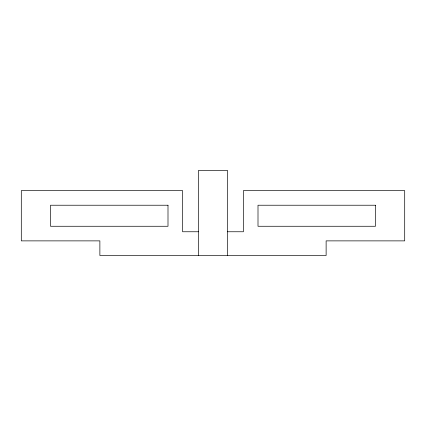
<?xml version="1.0" encoding="UTF-8"?>
<svg xmlns="http://www.w3.org/2000/svg" width="426" height="426" viewBox="0 0 426 426"><rect width="100%" height="100%" fill="white"/><g stroke="black" fill="none" stroke-linecap="round" stroke-linejoin="round"><path stroke-width="0.64" d="M198.463 231.76L182.61 231.76L182.61 190.614L21.3 190.614L21.3 240.876L99.876 240.876L99.876 255.488L326.124 255.488L326.124 240.876L404.7 240.876L404.7 190.614L243.39 190.614L243.39 231.76L227.537 231.76M227.612 255.488L227.612 170.512L198.388 170.512L198.388 255.488M167.998 205.225L50.524 205.225L50.524 226.265L167.998 226.265L167.998 205.225M375.476 205.225L258.002 205.225L258.002 226.265L375.476 226.265L375.476 205.225"/></g></svg>
